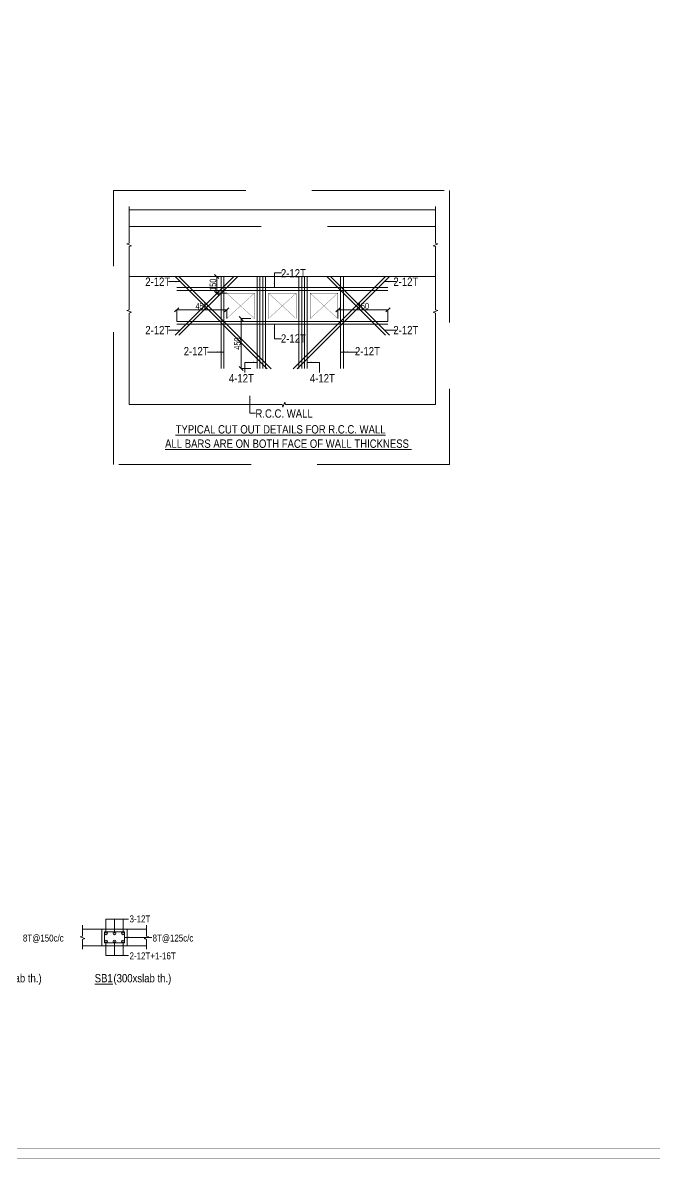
# Model space of a CAD drawing. Header units: millimetres. Extents: x 1112055 to 3390982, y -148532 to 766891.
# Drawn here: x 3017468 to 3040215, y -64434 to -23501 of the extents above; entities that cross this region are included whole.
import ezdxf
from ezdxf.enums import TextEntityAlignment as Align

# ---------------------------------------------------------------- set-up
doc = ezdxf.new("R2010")
doc.units = ezdxf.units.MM
doc.header["$PDMODE"] = 35
doc.header["$PDSIZE"] = -25
doc.linetypes.add('Hidden', pattern=[9.525, 6.35, -3.175])
for name, color, linetype, lineweight in [('B BEAM', 148, 'Continuous', 13), ('B FINAL COLUMN', 1, 'Continuous', 30), ('B STEEL', 34, 'Continuous', 15), ('B STEEL DIM', 216, 'Continuous', 13), ('B STEEL TEXT', 7, 'Continuous', 15), ('B TITLE BLOCK', 250, 'Continuous', 0), ('B-BEAM DOT', 251, 'Hidden', 9), ('B-BEAM NO', 215, 'Continuous', 18)]:
    doc.layers.add(name, color=color, linetype=linetype, lineweight=lineweight)
doc.layers.add('JA-E-Sleeve', color=5, linetype='Continuous')
doc.styles.add('SWINC', font='swissc.ttf')
doc.dimstyles.new('BHOOMI', dxfattribs={"dimtxt": 230, "dimasz": 150, "dimexe": 10, "dimexo": 0, "dimgap": 25, "dimtad": 1, "dimdec": 0, "dimzin": 0, "dimdsep": 46, "dimtxsty": 'SWINC', "dimblk": 'OBLIQUE', "dimcen": 0.09, "dimclrd": 250, "dimclre": 250, "dimclrt": 256, "dimaunit": 1, "dimadec": 3, "dimazin": 0, "dimtfac": 1, "dimtdec": 0, "dimtofl": 0, "dimtmove": 1, "dimatfit": 3, "dimfxl": 100, "dimtolj": 1, "dimtzin": 0, "dimlwd": 9, "dimlwe": 5, "dimarcsym": 0})

# ---------------------------------------------------------------- blocks, each defined once
blk = doc.blocks.new('_Oblique')
at = {"color": 0, "linetype": 'ByBlock', "lineweight": -2}
blk.add_line((-0.5, -0.5), (0.5, 0.5), dxfattribs=at)
blk = doc.blocks.new('*D6573')
at = {"layer": 'B STEEL DIM', "lineweight": 5, "transparency": 16777216}
for p, q in [((3024814, -32647), (3024446, -32647)), ((3024814, -33247), (3024446, -33247))]:
    blk.add_line(p, q, dxfattribs=at)
at = {"layer": 'B STEEL DIM', "lineweight": 9, "transparency": 16777216}
blk.add_line((3024456, -33247), (3024456, -32647), dxfattribs=at)
at = {"layer": 'Defpoints', "color": 0, "lineweight": 40, "transparency": 16777216}
for p in [(3024456, -32647), (3024814, -32647), (3024814, -33247)]:
    blk.add_point(p, dxfattribs=at)
at = {"layer": 'B STEEL DIM', "lineweight": 9, "transparency": 16777216, "xscale": 150, "yscale": 150, "zscale": 150}
for p, rotation in [((3024456, -32647), 90), ((3024456, -33247), 270)]:
    blk.add_blockref('_Oblique', p, dxfattribs=dict(at, rotation=rotation))
at = {"layer": 'B STEEL DIM', "transparency": 16777216, "insert": (3024321, -32947), "char_height": 230, "attachment_point": 5, "rotation": 90, "style": 'SWINC'}
blk.add_mtext('\\A1;150', dxfattribs=at)
blk = doc.blocks.new('*D6574')
at = {"layer": 'B STEEL DIM', "lineweight": 5, "transparency": 16777216}
for p, q in [((3025680, -34167), (3025324, -34167)), ((3025680, -35967), (3025324, -35967))]:
    blk.add_line(p, q, dxfattribs=at)
at = {"layer": 'B STEEL DIM', "lineweight": 9, "transparency": 16777216}
blk.add_line((3025334, -34167), (3025334, -35967), dxfattribs=at)
at = {"layer": 'Defpoints', "color": 0, "lineweight": 40, "transparency": 16777216}
for p in [(3025680, -34167), (3025334, -35967), (3025680, -35967)]:
    blk.add_point(p, dxfattribs=at)
at = {"layer": 'B STEEL DIM', "lineweight": 9, "transparency": 16777216, "xscale": 150, "yscale": 150, "zscale": 150}
for p, rotation in [((3025334, -34167), 90), ((3025334, -35967), 270)]:
    blk.add_blockref('_Oblique', p, dxfattribs=dict(at, rotation=rotation))
at = {"layer": 'B STEEL DIM', "transparency": 16777216, "insert": (3025199, -35067), "char_height": 230, "attachment_point": 5, "rotation": 90, "style": 'SWINC'}
blk.add_mtext('\\A1;450', dxfattribs=at)
blk = doc.blocks.new('*D6575')
at = {"layer": 'B STEEL DIM', "lineweight": 5, "transparency": 16777216}
for p, q in [((3023014, -34267), (3023014, -33841)), ((3024814, -34167), (3024814, -33841))]:
    blk.add_line(p, q, dxfattribs=at)
at = {"layer": 'B STEEL DIM', "lineweight": 9, "transparency": 16777216}
blk.add_line((3024814, -33851), (3023014, -33851), dxfattribs=at)
at = {"layer": 'Defpoints', "color": 0, "lineweight": 40, "transparency": 16777216}
for p in [(3023014, -33851), (3023014, -34267), (3024814, -34167)]:
    blk.add_point(p, dxfattribs=at)
at = {"layer": 'B STEEL DIM', "lineweight": 9, "transparency": 16777216, "xscale": 150, "yscale": 150, "zscale": 150, "rotation": 180}
blk.add_blockref('_Oblique', (3023014, -33851), dxfattribs=at)
at = {"layer": 'B STEEL DIM', "lineweight": 9, "transparency": 16777216, "xscale": 150, "yscale": 150, "zscale": 150}
blk.add_blockref('_Oblique', (3024814, -33851), dxfattribs=at)
at = {"layer": 'B STEEL DIM', "transparency": 16777216, "insert": (3023914, -33716), "char_height": 230, "attachment_point": 5, "style": 'SWINC'}
blk.add_mtext('\\A1;450', dxfattribs=at)
blk = doc.blocks.new('*D6576')
at = {"layer": 'B STEEL DIM', "lineweight": 5, "transparency": 16777216}
for p, q in [((3028822, -34167), (3028822, -33841)), ((3030622, -34267), (3030622, -33841))]:
    blk.add_line(p, q, dxfattribs=at)
at = {"layer": 'B STEEL DIM', "lineweight": 9, "transparency": 16777216}
blk.add_line((3028822, -33851), (3030622, -33851), dxfattribs=at)
at = {"layer": 'Defpoints', "color": 0, "lineweight": 40, "transparency": 16777216}
for p in [(3030622, -33851), (3028822, -34167), (3030622, -34267)]:
    blk.add_point(p, dxfattribs=at)
at = {"layer": 'B STEEL DIM', "lineweight": 9, "transparency": 16777216, "xscale": 150, "yscale": 150, "zscale": 150, "rotation": 180}
blk.add_blockref('_Oblique', (3028822, -33851), dxfattribs=at)
at = {"layer": 'B STEEL DIM', "lineweight": 9, "transparency": 16777216, "xscale": 150, "yscale": 150, "zscale": 150}
blk.add_blockref('_Oblique', (3030622, -33851), dxfattribs=at)
at = {"layer": 'B STEEL DIM', "transparency": 16777216, "insert": (3029722, -33716), "char_height": 230, "attachment_point": 5, "style": 'SWINC'}
blk.add_mtext('\\A1;450', dxfattribs=at)

msp = doc.modelspace()

# ---------------------------------------------------------------- linework, layer by layer
at = {"color": 252, "lineweight": 0, "ltscale": 25, "const_width": 7.31}
msp.add_lwpolyline([(2905358, -64430.5), (2905358, 35068.1), (3056577, 35068.1), (3056577, -64430.5)], close=True, dxfattribs=at)
at = {"layer": 'B BEAM', "ltscale": 1200}
for p, q in [((3021298.5, -30247.4), (3032337.4, -30247.4)), ((3021298.5, -32647.4), (3032337.4, -32647.4))]:
    msp.add_line(p, q, dxfattribs=at)
at = {"layer": 'B BEAM', "ltscale": 25}
for p, q in [((3020313.4, -56172.9, 0), (3019623.7, -56172.9, 0)), ((3021233.4, -56172.9, 0), (3021923.1, -56172.9, 0)), ((3020313.4, -56772.9, 0), (3019623.7, -56772.9, 0)), ((3021233.4, -56772.9, 0), (3021923.1, -56772.9, 0))]:
    msp.add_line(p, q, dxfattribs=at)
at = {"layer": 'B BEAM', "ltscale": 1200}
for points in [[(3021298.5, -32752.2), (3021298.5, -31569.5), (3021384.4, -31538.2), (3021212.7, -31475.7), (3021298.5, -31444.5), (3021298.5, -30125.4)], [(3032337.4, -32752.2), (3032337.4, -31569.5), (3032251.6, -31538.2), (3032423.3, -31475.7), (3032337.4, -31444.5), (3032337.4, -30125.4)]]:
    msp.add_lwpolyline(points, dxfattribs=at)
at = {"layer": 'B BEAM', "ltscale": 25, "elevation": 0}
for points in [[(3019623.7, -56036.7), (3019623.7, -56422.8), (3019537.9, -56454), (3019709.6, -56516.5), (3019623.7, -56547.8), (3019623.7, -56901.1)], [(3021923.1, -56036.7), (3021923.1, -56422.8), (3022008.9, -56454), (3021837.2, -56516.5), (3021923.1, -56547.8), (3021923.1, -56901.1)]]:
    msp.add_lwpolyline(points, dxfattribs=at)
msp.add_lwpolyline([(3020313.4, -56172.9), (3020313.4, -56772.9), (3021233.4, -56772.9), (3021233.4, -56172.9)], close=True, dxfattribs=at)
at = {"layer": 'B FINAL COLUMN', "color": 26, "lineweight": 20}
for points in [[(3021298.5, -37267.3), (3021298.5, -33969.5), (3021384.4, -33938.2), (3021212.7, -33875.7), (3021298.5, -33844.5), (3021298.5, -32525.4)], [(3032337.4, -37267.3), (3032337.4, -33969.5), (3032251.6, -33938.2), (3032423.3, -33875.7), (3032337.4, -33844.5), (3032337.4, -32525.4)], [(3021298.5, -37267.3), (3026810.8, -37267.3), (3026842.1, -37353.2), (3026904.6, -37181.4), (3026935.8, -37267.3), (3032337.4, -37267.3)]]:
    msp.add_lwpolyline(points, dxfattribs=at)
at = {"layer": 'B STEEL', "color": 34, "lineweight": 9, "ltscale": 25}
for p, q in [((3026276.9, -35971.7), (3022952.6, -32647.4)), ((3025072.6, -32647.4), (3022952.6, -34767.4)), ((3026418.3, -35971.7), (3023094, -32647.4)), ((3025214, -32647.4), (3023094, -34767.4)), ((3024614, -32647.4), (3024614, -35967.4)), ((3024714, -32647.4), (3024714, -35967.4)), ((3025914, -32647.4), (3025914, -35967.4)), ((3026014, -32647.4), (3026014, -35967.4)), ((3026118, -35967.4), (3026118, -32647.4)), ((3026218, -35967.4), (3026218, -32647.4)), ((3027213.7, -35971.7), (3030538, -32647.4)), ((3027355.1, -35971.7), (3030679.4, -32647.4)), ((3027418, -32647.4), (3027418, -35967.4)), ((3027518, -32647.4), (3027518, -35967.4)), ((3027618, -32647.4), (3027618, -35967.4)), ((3027718, -32647.4), (3027718, -35967.4)), ((3028418, -32647.4), (3030538, -34767.4)), ((3028559.4, -32647.4), (3030679.4, -34767.4)), ((3028918, -32647.4), (3028918, -35967.4)), ((3029018, -32647.4), (3029018, -35967.4)), ((3023014, -33047.4), (3030622, -33047.4)), ((3023014, -33147.4), (3030622, -33147.4)), ((3030622, -34267.4), (3023014, -34267.4)), ((3030622, -34367.4), (3023014, -34367.4))]:
    msp.add_line(p, q, dxfattribs=at)
at = {"layer": 'B STEEL', "color": 34, "lineweight": 9, "ltscale": 25, "elevation": 0}
msp.add_lwpolyline([(3020413.4, -56272.9), (3020413.4, -56672.9), (3021133.4, -56672.9), (3021133.4, -56272.9)], close=True, dxfattribs=at)
at = {"layer": 'B STEEL', "color": 34, "lineweight": 9, "ltscale": 25}
for centre in [(3020464.6, -56324, 0), (3020773.4, -56324, 0), (3021082.2, -56324, 0), (3020464.6, -56621.7, 0), (3020773.4, -56621.7, 0), (3021082.2, -56621.7, 0)]:
    msp.add_circle(centre, 51.2, dxfattribs=at)
at = {"layer": 'B TITLE BLOCK', "color": 1, "ltscale": 25, "const_width": 7.31}
msp.add_lwpolyline([(2905694.7, -64093.8), (2905694.7, 34731.4), (3056240.2, 34731.4), (3056240.2, -64093.8)], close=True, dxfattribs=at)
at = {"layer": 'B TITLE BLOCK', "color": 250, "lineweight": 0, "ltscale": 25, "const_width": 7.31}
msp.add_lwpolyline([(2906001.1, -63787.4), (2906001.1, 34425), (3055933.9, 34425), (3055933.9, -63787.4)], close=True, dxfattribs=at)
at = {"layer": 'B-BEAM DOT', "linetype": 'Hidden', "ltscale": 750}
msp.add_line((3021298.5, -30847.4), (3032337.4, -30847.4), dxfattribs=at)
msp.add_lwpolyline([(3020737.5, -29548.6), (3032835.5, -29548.6), (3032835.5, -39421.4), (3020737.5, -39421.4)], close=True, dxfattribs=at)
at = {"layer": 'JA-E-Sleeve', "color": 5, "const_width": 8}
for points in [[(3024814, -33247.4), (3025814, -33247.4), (3025814, -34167.4), (3024814, -34167.4), (3024814, -33247.4)], [(3025814, -33247.4), (3024814, -34167.4)], [(3025814, -34167.4), (3024814, -33247.4)], [(3026318, -33247.4), (3027318, -33247.4), (3027318, -34167.4), (3026318, -34167.4), (3026318, -33247.4)], [(3027318, -33247.4), (3026318, -34167.4)], [(3027318, -34167.4), (3026318, -33247.4)], [(3027818, -33247.4), (3028818, -33247.4), (3028818, -34167.4), (3027818, -34167.4), (3027818, -33247.4)], [(3028818, -33247.4), (3027818, -34167.4)], [(3028818, -34167.4), (3027818, -33247.4)]]:
    msp.add_lwpolyline(points, dxfattribs=at)

# ---------------------------------------------------------------- texts
at = {"layer": 'B STEEL TEXT', "style": 'SWINC'}
for s, height, p in [('2-12T', 300, (3021882.7, -32985.6, 0)), ('2-12T', 300, (3026768.5, -32683.7, 0)), ('2-12T', 300, (3030818, -32985.6, 0)), ('2-12T', 300, (3021882.7, -34731.6, 0)), ('2-12T', 300, (3026768.5, -35033.5, 0)), ('2-12T', 300, (3030818, -34731.6, 0)), ('2-12T', 300, (3023266.2, -35492.2, 0)), ('2-12T', 300, (3029434.5, -35492.2, 0)), ('4-12T', 300, (3024895, -36467.4, 0)), ('4-12T', 300, (3027812.5, -36467.4, 0)), ('R.C.C. WALL', 300, (3025851.5, -37738.2, 0)), ('%%UTYPICAL CUT OUT DETAILS FOR R.C.C. WALL', 300, (3022975.6, -38307.8, 0)), ('%%UALL BARS ARE ON BOTH FACE OF WALL THICKNESS ', 300, (3022595.6, -38823.9, 0)), ('3-12T', 250, (3021315.3, -55929.7, 0)), ('8T@150c/c', 250, (3017475.6, -56620.5, 0)), ('8T@125c/c', 250, (3022145.8, -56620.5, 0)), ('2-12T+1-16T', 250, (3021315.3, -57262.6, 0))]:
    msp.add_text(s, height=height, dxfattribs=at).set_placement(p)
at = {"layer": 'B TITLE BLOCK', "color": 251, "lineweight": 0, "insert": (3042968.6, -44209.7), "char_height": 394.635, "attachment_point": 2, "style": 'SWINC'}
msp.add_mtext_dynamic_manual_height_columns('\\pxsm1,qj;{\\fBankGothic Lt BT|b0|i0|c0|p34;BHOOMI\\P\\ps*,q*;\\fGost|b0|i0|c0|p2;\\H0.8x;- CONSULTANTS -\\C1; }', width=1031890.765, gutter_width=0, heights=[145147.2], dxfattribs=at)
at = {"layer": 'B-BEAM NO', "ltscale": 25, "style": 'SWINC'}
for s, p in [('(230xslab th.)', (3017107.2, -58092.6, 0)), ('%%USB1', (3020385.1, -58092.6, 0)), ('(300xslab th.)', (3021777.3, -58092.6, 0))]:
    msp.add_text(s, height=300, dxfattribs=at).set_placement(p, align=Align.CENTER)

# ---------------------------------------------------------------- dimensions: what is measured, and where the dimension line sits
at = {"layer": 'B STEEL DIM'}
for base, p1, p2, angle, picture, middle in [((3024455.7, -32647.4), (3024814, -33247.4), (3024814, -32647.4), 90, '*D6573', (3024320.7, -32947.4)), ((3030622, -33851.3), (3028822, -34167.4), (3030622, -34267.4), 180, '*D6576', (3029722, -33716.3)), ((3025334.4, -35967.4), (3025680.1, -34167.4), (3025680.1, -35967.4), 90, '*D6574', (3025199.4, -35067.4))]:
    dim = msp.add_linear_dim(base=base, p1=p1, p2=p2, angle=angle, dimstyle='BHOOMI', override={"dimtxt": 230, "dimgap": 20, "dimlfac": 0.25, "dimblk1": 'Oblique', "dimblk2": 'Oblique', "dimsah": 1, "dimclrd": 256, "dimclre": 256}, dxfattribs=at)
    dim.commit()
    dim.dimension.update_dxf_attribs({"geometry": picture, "text_midpoint": middle})
dim = msp.add_linear_dim(base=(3023014, -33851.3), p1=(3024814, -34167.4), p2=(3023014, -34267.4), dimstyle='BHOOMI', override={"dimtxt": 230, "dimgap": 20, "dimlfac": 0.25, "dimblk1": 'Oblique', "dimblk2": 'Oblique', "dimsah": 1, "dimclrd": 256, "dimclre": 256}, dxfattribs=at)
dim.commit()
dim.dimension.update_dxf_attribs({"geometry": '*D6575', "text_midpoint": (3023914, -33716.3)})

# ---------------------------------------------------------------- leaders
at = {"layer": 'B STEEL TEXT'}
for points in [[(3026533.4, -33047.4), (3026533.4, -32513.9), (3026783.2, -32513.9)], [(3023132.3, -32831.6), (3022715.8, -32831.6)], [(3030503.7, -32831.6), (3030920.1, -32831.6)], [(3026533.4, -34367.4), (3026533.4, -34900.9), (3026783.2, -34900.9)], [(3023132.3, -34583.3), (3022715.8, -34583.3)], [(3030503.7, -34583.3), (3030920.1, -34583.3)], [(3024714, -35373.1), (3024127, -35373.1)], [(3024614, -35373.1), (3024127, -35373.1)], [(3028922, -35373.1), (3029508.9, -35373.1)], [(3029022, -35373.1), (3029508.9, -35373.1)], [(3025918, -35745.2), (3025473.3, -35745.2), (3025473.3, -36107)], [(3027718, -35745.2), (3028162.7, -35745.2), (3028162.7, -36107)], [(3025649.7, -36954.2, 0), (3025649.7, -37579.8, 0), (3025857.5, -37579.8, 0)], [(3020464.6, -56324, 0), (3020464.6, -55818.9, 0), (3021274.5, -55818.9, 0)], [(3020773.4, -56324, 0), (3020773.4, -55818.9, 0), (3021274.5, -55818.9, 0)], [(3021082.2, -56324, 0), (3021082.2, -55818.9, 0), (3021274.5, -55818.9, 0)], [(3021133.4, -56472.9, 0), (3022117.9, -56472.9, 0)], [(3020464.6, -56621.7, 0), (3020464.6, -57126.8, 0), (3021274.5, -57126.8, 0)], [(3020773.4, -56621.7, 0), (3020773.4, -57126.8, 0), (3021274.5, -57126.8, 0)], [(3021082.2, -56621.7, 0), (3021082.2, -57126.8, 0), (3021274.5, -57126.8, 0)]]:
    msp.add_leader(points, dimstyle='BHOOMI', override={"dimtad": 0, "dimclrd": 256, "dimlwd": 0}, dxfattribs=at)

doc.saveas('drawing.dxf')
